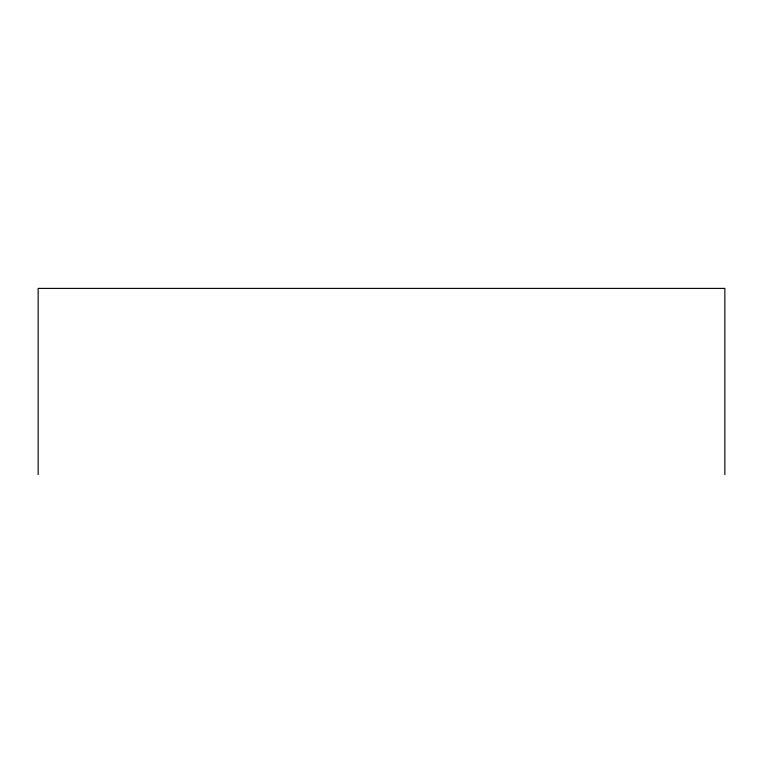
<?xml version="1.0" encoding="UTF-8"?>
<svg xmlns="http://www.w3.org/2000/svg" width="763" height="763" viewBox="0 0 763 763"><rect width="100%" height="100%" fill="white"/><g stroke="black" fill="none" stroke-linecap="round" stroke-linejoin="round"><path stroke-width="1.14" d="M724.85 474.605L724.85 288.395L38.15 288.395L38.15 474.605"/></g></svg>
